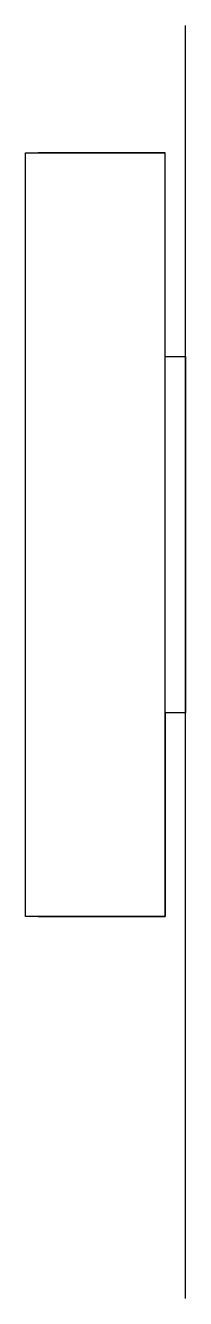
# Model space of a CAD drawing. Header units: millimetres. Extents: x -15 to -3, y 5 to 105.
import ezdxf

# ---------------------------------------------------------------- set-up
doc = ezdxf.new("R2010")
doc.units = ezdxf.units.MM
doc.layers.get('0').update_dxf_attribs({"linetype": 'CONTINUOUS'})

msp = doc.modelspace()

# ---------------------------------------------------------------- linework, layer by layer
for p, q in [((-2.8, 5), (-2.8, 105)), ((-15.4, 95), (-4.4, 95)), ((-15.4, 35), (-15.4, 95)), ((-4.4, 95), (-14.4, 95)), ((-4.4, 35), (-4.4, 95)), ((-4.4, 79), (-4.4, 95)), ((-4.4, 51), (-4.4, 79)), ((-4.4, 79), (-2.8, 79)), ((-2.8, 79), (-2.8, 51)), ((-2.8, 51), (-4.4, 51)), ((-4.4, 51), (-4.4, 35)), ((-4.4, 35), (-15.4, 35)), ((-14.4, 35), (-4.4, 35))]:
    msp.add_line(p, q)

doc.saveas('drawing.dxf')
